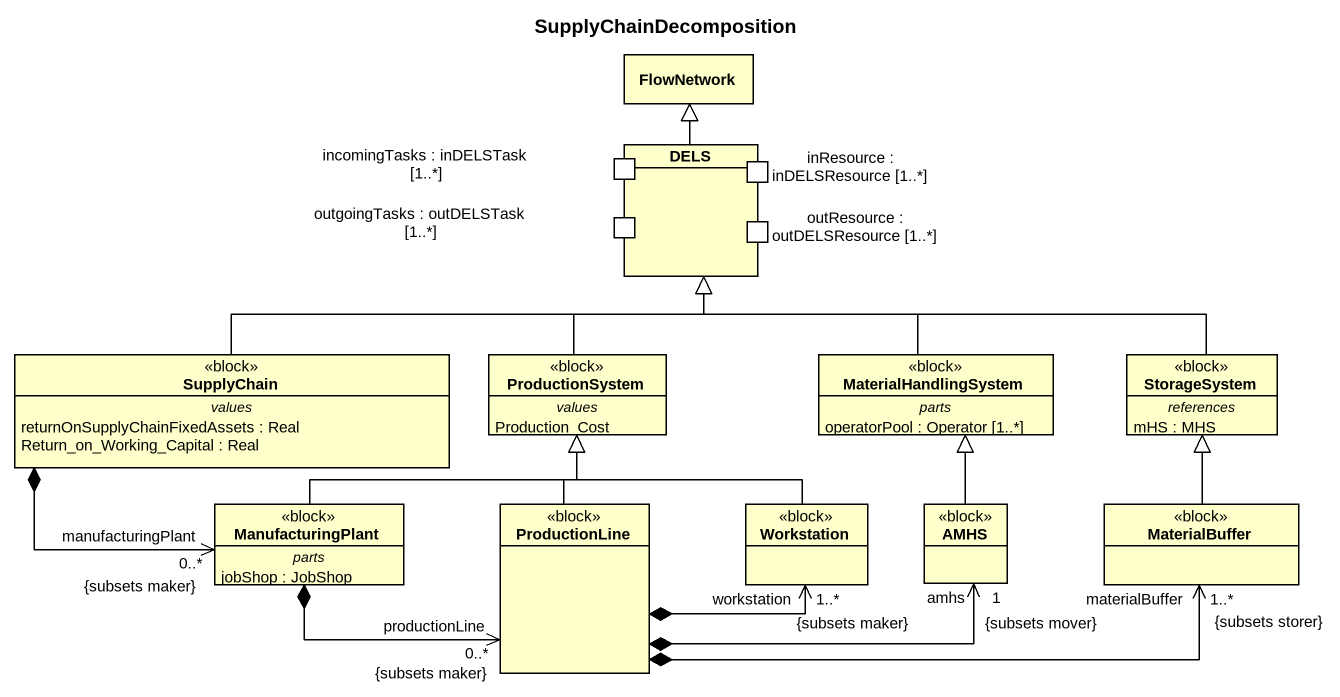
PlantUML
@startuml
title SupplyChainDecomposition
allowmixing
hide circle
hide empty members
class FlowNetwork
rectangle DELS {
  port "incomingTasks : inDELSTask [1..*]" as incomingTasks_inDELSTask_1 #FFFFFF
  port "outgoingTasks : outDELSTask [1..*]" as outgoingTasks_outDELSTask_1 #FFFFFF
  port "inResource : inDELSResource [1..*]" as inResource_inDELSResource_1 #FFFFFF
  port "outResource : outDELSResource [1..*]" as outResource_outDELSResource #FFFFFF
}
class SupplyChain <<block>> {
  -- values --
  returnOnSupplyChainFixedAssets : Real
  Return_on_Working_Capital : Real
}
class ProductionSystem <<block>> {
  -- values --
  Production_Cost
}
class MaterialHandlingSystem <<block>> {
  -- parts --
  operatorPool : Operator [1..*]
}
class StorageSystem <<block>> {
  -- references --
  mHS : MHS
}
class ManufacturingPlant <<block>> {
  -- parts --
  jobShop : JobShop
}
class ProductionLine <<block>>
class Workstation <<block>>
class AMHS <<block>>
class MaterialBuffer <<block>>
DELS -up-|> FlowNetwork
SupplyChain -right-|> DELS
SupplyChain *--> "manufacturingPlant\n0..*\n{subsets maker}" ManufacturingPlant
ProductionSystem -up-|> DELS
MaterialHandlingSystem -up-|> DELS
StorageSystem -left-|> DELS
ManufacturingPlant -right-|> ProductionSystem
ManufacturingPlant *-right-> "productionLine\n0..*\n{subsets maker}" ProductionLine
ProductionLine -up-|> ProductionSystem
ProductionLine *-right-> "workstation\n1..*\n{subsets maker}" Workstation
ProductionLine *-right-> "amhs\n1\n{subsets mover}" AMHS
ProductionLine *-right-> "materialBuffer\n1..*\n{subsets storer}" MaterialBuffer
Workstation -up-|> ProductionSystem
AMHS -up-|> MaterialHandlingSystem
MaterialBuffer -up-|> StorageSystem
@enduml
